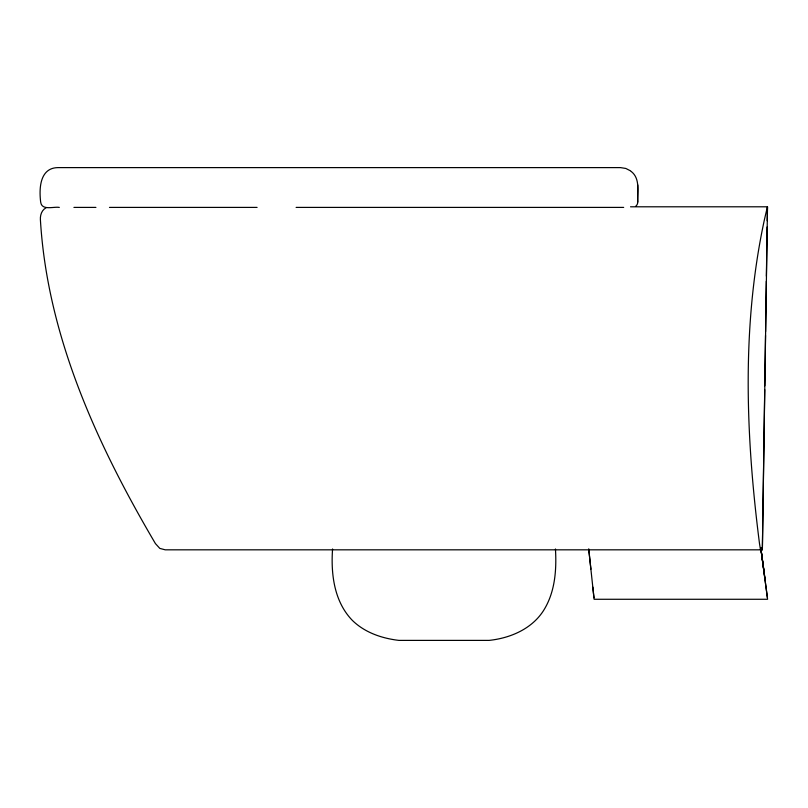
<?xml version="1.0" encoding="UTF-8"?>
<svg xmlns="http://www.w3.org/2000/svg" width="808" height="808" viewBox="0 0 808 808"><rect width="100%" height="100%" fill="white"/><g stroke="black" fill="none" stroke-linecap="round" stroke-linejoin="round"><path stroke-width="1.21" d="M332.573 548.965C330.785 573.973 334.128 601.738 352.46 620.494C364.903 632.624 381.931 638.381 398.889 640.39L489.133 640.39C509.939 638.179 531.088 629.311 543.016 611.373C555.035 592.951 556.702 570.347 555.45 548.965M635.543 206.393A5.303 5.303 0 0 0 637.734 202.101C637.159 191.9 640.603 178.629 631.099 171.377M45.935 207.868C41.713 210.151 40.117 215.12 40.4 219.675C47.288 336.057 97.122 444.511 155.429 543.602L159.812 548.4L165.236 549.824L762.368 549.824L764.721 389.658M764.782 385.881L765.519 335.431M765.58 331.654L766.317 281.204M766.388 276.164L767.115 226.977M767.206 220.675L767.499 206.798L762.368 549.824M630.523 206.798L767.408 206.798L764.429 219.604C741.431 326.079 745.774 436.209 759.5 543.602L760.5 549.824M59.317 207.404C53.803 206.383 41.713 210.928 40.673 202.101C39.016 188.678 39.683 167.892 57.913 167.609L620.494 167.609L625.816 168.458L630.624 170.902M73.922 207.404L95.93 207.404M109.484 207.404L257.085 207.404M296.112 207.404L623.675 207.404M765.004 578.831L760.752 547.713L767.6 599.273L594.112 599.273L592.82 587.103M763.722 569.206L760.752 547.713L767.418 597.769M590.9 569.206L588.719 548.905L593.951 597.769M637.734 184.85L637.734 202.101"/></g></svg>
